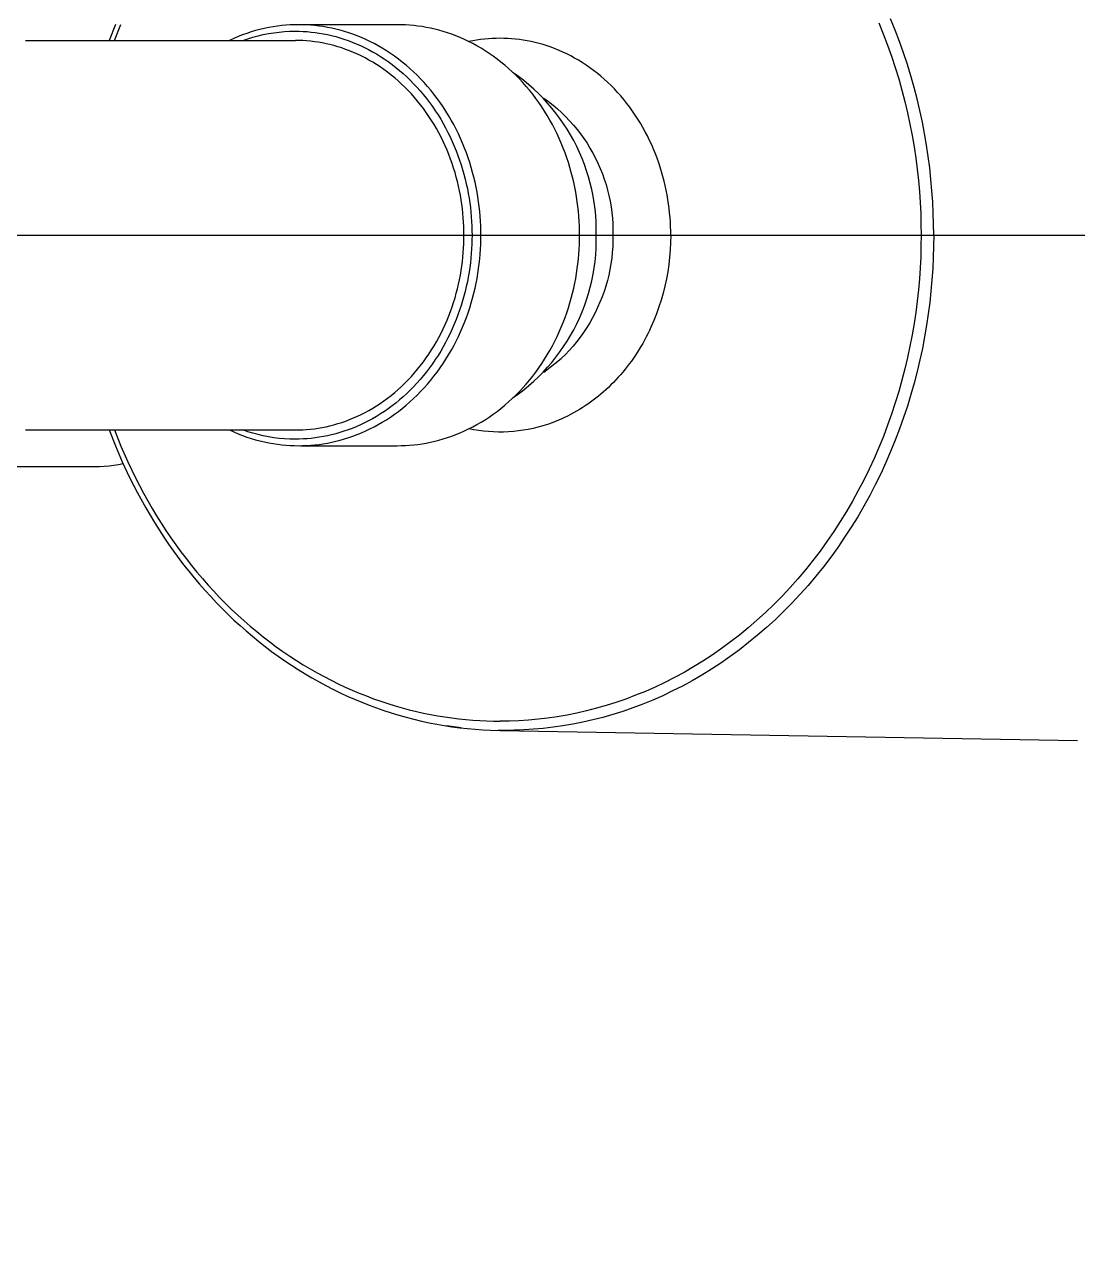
# Model space of a CAD drawing. Header units: metres. Extents: x 198 to 412, y -54 to 17.
# Drawn here: x 251.3505 to 251.4072, y -45.1722 to -45.1061 of the extents above; entities that cross this region are included whole.
import ezdxf

# ---------------------------------------------------------------- set-up
doc = ezdxf.new("R2010")
doc.units = ezdxf.units.M
doc.header["$LTSCALE"] = 10
doc.layers.add('02', color=2, linetype='Continuous')
doc.layers.add('TM-REVEST', color=252, linetype='Continuous')

# ---------------------------------------------------------------- blocks, each defined once
blk = doc.blocks.new('A$C4ADF6893')
for p, q in [((0.012469, -0.138637), (0.012469, -0.15002)), ((-0.0105, -0.14628), (-0.0105, -0.160833)), ((0.0105, -0.14628), (0.0105, -0.160833)), ((0.012469, -0.15002), (0.012465, -0.150276)), ((-0.011369, -0.151138), (-0.0105, -0.150799)), ((0.0105, -0.150799), (0.011365, -0.151137)), ((0.01243, -0.150786), (0.012401, -0.151041)), ((0.012452, -0.150532), (0.01243, -0.150786)), ((0.012465, -0.150276), (0.012452, -0.150532)), ((-0.0105, -0.151084), (-0.011369, -0.151429)), ((0.0105, -0.151084), (0.011369, -0.151429)), ((0.011365, -0.151137), (0.012219, -0.151502)), ((0.011369, -0.151429), (0.012229, -0.151805)), ((0.012363, -0.151294), (0.012316, -0.151545)), ((0.012401, -0.151041), (0.012363, -0.151294)), ((0.012219, -0.151502), (0.01306, -0.151894)), ((0.012229, -0.151805), (0.013077, -0.15221)), ((0.01306, -0.151894), (0.013888, -0.152315)), ((0.013077, -0.15221), (0.01391, -0.152644)), ((0.013888, -0.152315), (0.014701, -0.152762)), ((0.01391, -0.152644), (0.014728, -0.153106)), ((0.014701, -0.152762), (0.015498, -0.153237)), ((0.014728, -0.153106), (0.015131, -0.153348)), ((0.015131, -0.153348), (0.015529, -0.153597)), ((0.015498, -0.153237), (0.016279, -0.153739)), ((0.015529, -0.153597), (0.015922, -0.153852)), ((0.015922, -0.153852), (0.01631, -0.154114)), ((0.016279, -0.153739), (0.016662, -0.154)), ((0.01631, -0.154114), (0.016692, -0.154383)), ((0.016662, -0.154), (0.017041, -0.154267)), ((0.016692, -0.154383), (0.017069, -0.154658)), ((0.017041, -0.154267), (0.017766, -0.154808)), ((0.017069, -0.154658), (0.01744, -0.154939)), ((0.01744, -0.154939), (0.017806, -0.155226)), ((0.017766, -0.154808), (0.018121, -0.155088)), ((0.017806, -0.155226), (0.018165, -0.15552)), ((0.018121, -0.155088), (0.018471, -0.155374)), ((0.018471, -0.155374), (0.018816, -0.155666)), ((0.018165, -0.15552), (0.018517, -0.155819)), ((0.018517, -0.155819), (0.018863, -0.156124)), ((0.018816, -0.155666), (0.019156, -0.155965)), ((0.018863, -0.156124), (0.019203, -0.156435)), ((0.019156, -0.155965), (0.01949, -0.156269)), ((0.019203, -0.156435), (0.019535, -0.156751)), ((0.01949, -0.156269), (0.019819, -0.15658)), ((0.019535, -0.156751), (0.01986, -0.157072)), ((0.019819, -0.15658), (0.020134, -0.156889)), ((-0.010607, -0.157509), (-0.0105, -0.157275)), ((0.0105, -0.157275), (0.010607, -0.157509)), ((0.01986, -0.157072), (0.020178, -0.157398)), ((0.020134, -0.156889), (0.020444, -0.157203)), ((0.020178, -0.157398), (0.020489, -0.157729)), ((0.020444, -0.157203), (0.020749, -0.157524)), ((-0.010883, -0.158216), (-0.010798, -0.15798)), ((-0.010798, -0.15798), (-0.010706, -0.157744)), ((-0.010706, -0.157744), (-0.010607, -0.157509)), ((-0.0105, -0.157993), (-0.010594, -0.158267)), ((0.010594, -0.158267), (0.0105, -0.157993)), ((0.010607, -0.157509), (0.010706, -0.157744)), ((0.010706, -0.157744), (0.010798, -0.15798)), ((0.010798, -0.15798), (0.010883, -0.158216)), ((0.020489, -0.157729), (0.020792, -0.158065)), ((0.020749, -0.157524), (0.021047, -0.157849)), ((0.020792, -0.158065), (0.021087, -0.158405)), ((0.021047, -0.157849), (0.021339, -0.158181)), ((-0.011092, -0.158926), (-0.01103, -0.158689)), ((-0.01103, -0.158689), (-0.01096, -0.158453)), ((-0.01096, -0.158453), (-0.010883, -0.158216)), ((-0.010678, -0.158544), (-0.010753, -0.158824)), ((-0.010594, -0.158267), (-0.010678, -0.158544)), ((0.010678, -0.158544), (0.010594, -0.158267)), ((0.010753, -0.158824), (0.010678, -0.158544)), ((0.010883, -0.158216), (0.01096, -0.158453)), ((0.01096, -0.158453), (0.01103, -0.158689)), ((0.01103, -0.158689), (0.011092, -0.158926)), ((0.021087, -0.158405), (0.021375, -0.158749)), ((0.021339, -0.158181), (0.021625, -0.158517)), ((0.021375, -0.158749), (0.021654, -0.159097)), ((0.021625, -0.158517), (0.021905, -0.158859)), ((-0.011238, -0.159631), (-0.011197, -0.159397)), ((-0.011197, -0.159397), (-0.011148, -0.159161)), ((-0.011148, -0.159161), (-0.011092, -0.158926)), ((-0.010873, -0.159391), (-0.010919, -0.159677)), ((-0.010818, -0.159107), (-0.010873, -0.159391)), ((-0.010753, -0.158824), (-0.010818, -0.159107)), ((0.010818, -0.159107), (0.010753, -0.158824)), ((0.010873, -0.159391), (0.010818, -0.159107)), ((0.010919, -0.159677), (0.010873, -0.159391)), ((0.011092, -0.158926), (0.011148, -0.159161)), ((0.011148, -0.159161), (0.011197, -0.159397)), ((0.011197, -0.159397), (0.011238, -0.159631)), ((0.021654, -0.159097), (0.021926, -0.15945)), ((0.021905, -0.158859), (0.022178, -0.159206)), ((0.022178, -0.159206), (0.022441, -0.159552)), ((-0.011323, -0.160327), (-0.011301, -0.160096)), ((-0.011301, -0.160096), (-0.011273, -0.159864)), ((-0.011273, -0.159864), (-0.011238, -0.159631)), ((-0.010954, -0.159965), (-0.010979, -0.160254)), ((-0.010919, -0.159677), (-0.010954, -0.159965)), ((0.010954, -0.159965), (0.010919, -0.159677)), ((0.010979, -0.160254), (0.010954, -0.159965)), ((0.011238, -0.159631), (0.011273, -0.159864)), ((0.011273, -0.159864), (0.011301, -0.160096)), ((0.011301, -0.160096), (0.011323, -0.160327)), ((0.021926, -0.15945), (0.02219, -0.159806)), ((0.02219, -0.159806), (0.022445, -0.160165)), ((0.022441, -0.159552), (0.022697, -0.159904)), ((0.022697, -0.159904), (0.022946, -0.16026)), ((-0.011347, -0.160783), (-0.011338, -0.160556)), ((-0.011338, -0.160556), (-0.011323, -0.160327)), ((-0.010995, -0.160543), (-0.011, -0.160833)), ((-0.010979, -0.160254), (-0.010995, -0.160543)), ((0.010995, -0.160543), (0.010979, -0.160254)), ((0.011, -0.160833), (0.010995, -0.160543)), ((0.011323, -0.160327), (0.011338, -0.160556)), ((0.011338, -0.160556), (0.011347, -0.160783)), ((0.022445, -0.160165), (0.022692, -0.160527)), ((0.022692, -0.160527), (0.02293, -0.160893)), ((0.022946, -0.16026), (0.023188, -0.160621)), ((0.023188, -0.160621), (0.023423, -0.160986)), ((-0.01135, -0.161008), (-0.011347, -0.160783)), ((-0.011347, -0.161226), (-0.01135, -0.161008)), ((-0.01135, -0.16633), (-0.01135, -0.161117)), ((-0.011339, -0.161446), (-0.011347, -0.161226)), ((-0.011, -0.160833), (-0.010997, -0.161044)), ((-0.010997, -0.161044), (-0.010989, -0.161258)), ((-0.010989, -0.161258), (-0.010975, -0.161472)), ((-0.010497, -0.161035), (-0.0105, -0.160833)), ((-0.01049, -0.161238), (-0.010497, -0.161035)), ((-0.010476, -0.161443), (-0.01049, -0.161238)), ((0.01049, -0.161238), (0.010476, -0.161443)), ((0.010497, -0.161035), (0.01049, -0.161238)), ((0.0105, -0.160833), (0.010497, -0.161035)), ((0.010975, -0.161472), (0.010989, -0.161258)), ((0.010989, -0.161258), (0.010997, -0.161044)), ((0.010997, -0.161044), (0.011, -0.160833)), ((0.011347, -0.161226), (0.011339, -0.161446)), ((0.011347, -0.160783), (0.01135, -0.161008)), ((0.01135, -0.161008), (0.011347, -0.161226)), ((0.01135, -0.161117), (0.01135, -0.16633)), ((0.02293, -0.160893), (0.02316, -0.161261)), ((0.02316, -0.161261), (0.023382, -0.161632)), ((0.023423, -0.160986), (0.023651, -0.161356)), ((0.023651, -0.161356), (0.023872, -0.161731)), ((-0.011324, -0.161668), (-0.011339, -0.161446)), ((-0.011304, -0.161891), (-0.011324, -0.161668)), ((-0.011278, -0.162116), (-0.011304, -0.161891)), ((-0.010975, -0.161472), (-0.010956, -0.161689)), ((-0.010956, -0.161689), (-0.01093, -0.161907)), ((-0.01093, -0.161907), (-0.010898, -0.162126)), ((-0.010458, -0.16165), (-0.010476, -0.161443)), ((-0.010433, -0.161858), (-0.010458, -0.16165)), ((-0.010403, -0.162067), (-0.010433, -0.161858)), ((-0.010367, -0.162277), (-0.010403, -0.162067)), ((0.010403, -0.162067), (0.010367, -0.162277)), ((0.010433, -0.161858), (0.010403, -0.162067)), ((0.010458, -0.16165), (0.010433, -0.161858)), ((0.010476, -0.161443), (0.010458, -0.16165)), ((0.010898, -0.162126), (0.01093, -0.161907)), ((0.01093, -0.161907), (0.010956, -0.161689)), ((0.010956, -0.161689), (0.010975, -0.161472)), ((0.011304, -0.161891), (0.011278, -0.162116)), ((0.011324, -0.161668), (0.011304, -0.161891)), ((0.011339, -0.161446), (0.011324, -0.161668)), ((0.023382, -0.161632), (0.023595, -0.162005)), ((0.023595, -0.162005), (0.0238, -0.162381)), ((0.023872, -0.161731), (0.024086, -0.162109)), ((-0.011245, -0.162342), (-0.011278, -0.162116)), ((-0.011206, -0.162569), (-0.011245, -0.162342)), ((-0.011161, -0.162797), (-0.011206, -0.162569)), ((-0.010898, -0.162126), (-0.01086, -0.162346)), ((-0.01086, -0.162346), (-0.010816, -0.162566)), ((-0.010816, -0.162566), (-0.010766, -0.162788)), ((-0.010325, -0.162488), (-0.010367, -0.162277)), ((-0.010277, -0.162699), (-0.010325, -0.162488)), ((-0.010222, -0.162911), (-0.010277, -0.162699)), ((0.010277, -0.162699), (0.010222, -0.162911)), ((0.010325, -0.162488), (0.010277, -0.162699)), ((0.010367, -0.162277), (0.010325, -0.162488)), ((0.010766, -0.162788), (0.010816, -0.162566)), ((0.010816, -0.162566), (0.01086, -0.162346)), ((0.01086, -0.162346), (0.010898, -0.162126)), ((0.011206, -0.162569), (0.011161, -0.162797)), ((0.011245, -0.162342), (0.011206, -0.162569)), ((0.011278, -0.162116), (0.011245, -0.162342)), ((0.0238, -0.162381), (0.023996, -0.162758)), ((0.024086, -0.162109), (0.024288, -0.162484)), ((0.024288, -0.162484), (0.024483, -0.162863)), ((-0.011108, -0.163025), (-0.011161, -0.162797)), ((-0.01105, -0.163254), (-0.011108, -0.163025)), ((-0.010984, -0.163483), (-0.01105, -0.163254)), ((-0.010766, -0.162788), (-0.010709, -0.16301)), ((-0.010709, -0.16301), (-0.010645, -0.163232)), ((-0.010645, -0.163232), (-0.010575, -0.163454)), ((-0.010162, -0.163123), (-0.010222, -0.162911)), ((-0.010095, -0.163335), (-0.010162, -0.163123)), ((-0.010021, -0.163547), (-0.010095, -0.163335)), ((0.010095, -0.163335), (0.010021, -0.163547)), ((0.010162, -0.163123), (0.010095, -0.163335)), ((0.010222, -0.162911), (0.010162, -0.163123)), ((0.010575, -0.163454), (0.010645, -0.163232)), ((0.010645, -0.163232), (0.010709, -0.16301)), ((0.010709, -0.16301), (0.010766, -0.162788)), ((0.01105, -0.163254), (0.010984, -0.163483)), ((0.011108, -0.163025), (0.01105, -0.163254)), ((0.011161, -0.162797), (0.011108, -0.163025)), ((0.023996, -0.162758), (0.024183, -0.163137)), ((0.024183, -0.163137), (0.024362, -0.163518)), ((0.024483, -0.162863), (0.02467, -0.163246)), ((0.02467, -0.163246), (0.024849, -0.163632)), ((-0.010912, -0.163713), (-0.010984, -0.163483)), ((-0.010833, -0.163942), (-0.010912, -0.163713)), ((-0.010746, -0.164171), (-0.010833, -0.163942)), ((-0.010575, -0.163454), (-0.010499, -0.163677)), ((-0.010499, -0.163677), (-0.010415, -0.163898)), ((-0.010415, -0.163898), (-0.010325, -0.16412)), ((-0.009942, -0.163759), (-0.010021, -0.163547)), ((-0.009855, -0.16397), (-0.009942, -0.163759)), ((-0.009763, -0.16418), (-0.009855, -0.16397)), ((0.009855, -0.16397), (0.009763, -0.16418)), ((0.009942, -0.163759), (0.009855, -0.16397)), ((0.010021, -0.163547), (0.009942, -0.163759)), ((0.010325, -0.16412), (0.010415, -0.163898)), ((0.010415, -0.163898), (0.010499, -0.163677)), ((0.010499, -0.163677), (0.010575, -0.163454)), ((0.010833, -0.163942), (0.010746, -0.164171)), ((0.010912, -0.163713), (0.010833, -0.163942)), ((0.010984, -0.163483), (0.010912, -0.163713)), ((0.024362, -0.163518), (0.024532, -0.1639)), ((0.024532, -0.1639), (0.024693, -0.164283)), ((0.024849, -0.163632), (0.025021, -0.164022)), ((0.025021, -0.164022), (0.025186, -0.164415)), ((-0.010653, -0.164399), (-0.010746, -0.164171)), ((-0.010553, -0.164626), (-0.010653, -0.164399)), ((-0.010446, -0.164853), (-0.010553, -0.164626)), ((-0.010325, -0.16412), (-0.010228, -0.16434)), ((-0.010228, -0.16434), (-0.010124, -0.164559)), ((-0.010124, -0.164559), (-0.010013, -0.164777)), ((-0.009664, -0.16439), (-0.009763, -0.16418)), ((-0.009558, -0.164598), (-0.009664, -0.16439)), ((-0.009446, -0.164805), (-0.009558, -0.164598)), ((0.009558, -0.164598), (0.009446, -0.164805)), ((0.009664, -0.16439), (0.009558, -0.164598)), ((0.009763, -0.16418), (0.009664, -0.16439)), ((0.010013, -0.164777), (0.010124, -0.164559)), ((0.010124, -0.164559), (0.010228, -0.16434)), ((0.010228, -0.16434), (0.010325, -0.16412)), ((0.010553, -0.164626), (0.010446, -0.164853)), ((0.010653, -0.164399), (0.010553, -0.164626)), ((0.010746, -0.164171), (0.010653, -0.164399)), ((0.024693, -0.164283), (0.024846, -0.164666)), ((0.024846, -0.164666), (0.024991, -0.165051)), ((0.025186, -0.164415), (0.025342, -0.164812)), ((-0.010332, -0.165078), (-0.010446, -0.164853)), ((-0.01021, -0.165301), (-0.010332, -0.165078)), ((-0.010082, -0.165523), (-0.01021, -0.165301)), ((-0.010013, -0.164777), (-0.009895, -0.164994)), ((-0.009895, -0.164994), (-0.009771, -0.165209)), ((-0.009771, -0.165209), (-0.00964, -0.165422)), ((-0.009327, -0.16501), (-0.009446, -0.164805)), ((-0.009202, -0.165213), (-0.009327, -0.16501)), ((-0.00907, -0.165414), (-0.009202, -0.165213)), ((0.009202, -0.165213), (0.00907, -0.165414)), ((0.009327, -0.16501), (0.009202, -0.165213)), ((0.009446, -0.164805), (0.009327, -0.16501)), ((0.00964, -0.165422), (0.009771, -0.165209)), ((0.009771, -0.165209), (0.009895, -0.164994)), ((0.009895, -0.164994), (0.010013, -0.164777)), ((0.01021, -0.165301), (0.010082, -0.165523)), ((0.010332, -0.165078), (0.01021, -0.165301)), ((0.010446, -0.164853), (0.010332, -0.165078)), ((0.024991, -0.165051), (0.025127, -0.165436)), ((0.025342, -0.164812), (0.02549, -0.165211)), ((0.02549, -0.165211), (0.025628, -0.165608)), ((-0.009947, -0.165743), (-0.010082, -0.165523)), ((-0.009805, -0.16596), (-0.009947, -0.165743)), ((-0.009656, -0.166175), (-0.009805, -0.16596)), ((-0.00964, -0.165422), (-0.009502, -0.165632)), ((-0.009502, -0.165632), (-0.009358, -0.165841)), ((-0.009358, -0.165841), (-0.009207, -0.166046)), ((-0.009207, -0.166046), (-0.00905, -0.166249)), ((-0.008933, -0.165613), (-0.00907, -0.165414)), ((-0.008788, -0.165809), (-0.008933, -0.165613)), ((-0.008638, -0.166003), (-0.008788, -0.165809)), ((-0.008482, -0.166194), (-0.008638, -0.166003)), ((0.008638, -0.166003), (0.008482, -0.166194)), ((0.008788, -0.165809), (0.008638, -0.166003)), ((0.008933, -0.165613), (0.008788, -0.165809)), ((0.00907, -0.165414), (0.008933, -0.165613)), ((0.00905, -0.166249), (0.009207, -0.166046)), ((0.009207, -0.166046), (0.009358, -0.165841)), ((0.009358, -0.165841), (0.009502, -0.165632)), ((0.009502, -0.165632), (0.00964, -0.165422)), ((0.009805, -0.16596), (0.009656, -0.166175)), ((0.009947, -0.165743), (0.009805, -0.16596)), ((0.010082, -0.165523), (0.009947, -0.165743)), ((0.025127, -0.165436), (0.025254, -0.165821)), ((0.025254, -0.165821), (0.025373, -0.166207)), ((0.025628, -0.165608), (0.025759, -0.166008)), ((0.025759, -0.166008), (0.025881, -0.166411)), ((-0.011347, -0.166548), (-0.01135, -0.16633)), ((-0.011339, -0.166769), (-0.011347, -0.166548)), ((-0.0095, -0.166387), (-0.009656, -0.166175)), ((-0.009338, -0.166597), (-0.0095, -0.166387)), ((-0.009169, -0.166803), (-0.009338, -0.166597)), ((-0.00905, -0.166249), (-0.008886, -0.166449)), ((-0.008886, -0.166449), (-0.008716, -0.166645)), ((-0.008716, -0.166645), (-0.00854, -0.166838)), ((-0.00832, -0.166381), (-0.008482, -0.166194)), ((-0.008152, -0.166565), (-0.00832, -0.166381)), ((-0.007978, -0.166746), (-0.008152, -0.166565)), ((0.008152, -0.166565), (0.007978, -0.166746)), ((0.00832, -0.166381), (0.008152, -0.166565)), ((0.008482, -0.166194), (0.00832, -0.166381)), ((0.00854, -0.166838), (0.008716, -0.166645)), ((0.008716, -0.166645), (0.008886, -0.166449)), ((0.008886, -0.166449), (0.00905, -0.166249)), ((0.009338, -0.166597), (0.009169, -0.166803)), ((0.0095, -0.166387), (0.009338, -0.166597)), ((0.009656, -0.166175), (0.0095, -0.166387)), ((0.011347, -0.166548), (0.011339, -0.166769)), ((0.01135, -0.16633), (0.011347, -0.166548)), ((0.025373, -0.166207), (0.025484, -0.166592)), ((0.025484, -0.166592), (0.025586, -0.166977)), ((0.025881, -0.166411), (0.025995, -0.166815)), ((-0.011324, -0.16699), (-0.011339, -0.166769)), ((-0.011304, -0.167214), (-0.011324, -0.16699)), ((-0.011278, -0.167438), (-0.011304, -0.167214)), ((-0.008993, -0.167005), (-0.009169, -0.166803)), ((-0.008812, -0.167204), (-0.008993, -0.167005)), ((-0.008624, -0.167399), (-0.008812, -0.167204)), ((-0.00854, -0.166838), (-0.008358, -0.167027)), ((-0.008358, -0.167027), (-0.00817, -0.167212)), ((-0.00817, -0.167212), (-0.007977, -0.167393)), ((-0.007799, -0.166922), (-0.007978, -0.166746)), ((-0.007614, -0.167095), (-0.007799, -0.166922)), ((-0.007425, -0.167264), (-0.007614, -0.167095)), ((-0.00723, -0.167428), (-0.007425, -0.167264)), ((0.007425, -0.167264), (0.00723, -0.167428)), ((0.007614, -0.167095), (0.007425, -0.167264)), ((0.007799, -0.166922), (0.007614, -0.167095)), ((0.007978, -0.166746), (0.007799, -0.166922)), ((0.007977, -0.167393), (0.00817, -0.167212)), ((0.00817, -0.167212), (0.008358, -0.167027)), ((0.008358, -0.167027), (0.00854, -0.166838)), ((0.008812, -0.167204), (0.008624, -0.167399)), ((0.008993, -0.167005), (0.008812, -0.167204)), ((0.009169, -0.166803), (0.008993, -0.167005)), ((0.011304, -0.167214), (0.011278, -0.167438)), ((0.011324, -0.16699), (0.011304, -0.167214)), ((0.011339, -0.166769), (0.011324, -0.16699)), ((0.025586, -0.166977), (0.02568, -0.167362)), ((0.02568, -0.167362), (0.025766, -0.167746)), ((0.025995, -0.166815), (0.026101, -0.167223)), ((0.026101, -0.167223), (0.026198, -0.167632)), ((-0.011245, -0.167664), (-0.011278, -0.167438)), ((-0.011206, -0.167891), (-0.011245, -0.167664)), ((-0.011161, -0.168119), (-0.011206, -0.167891)), ((-0.00843, -0.16759), (-0.008624, -0.167399)), ((-0.008231, -0.167777), (-0.00843, -0.16759)), ((-0.008026, -0.167959), (-0.008231, -0.167777)), ((-0.007815, -0.168137), (-0.008026, -0.167959)), ((-0.007977, -0.167393), (-0.007778, -0.16757)), ((-0.007778, -0.16757), (-0.007574, -0.167742)), ((-0.007574, -0.167742), (-0.007365, -0.167909)), ((-0.007365, -0.167909), (-0.007152, -0.168072)), ((-0.007031, -0.167588), (-0.00723, -0.167428)), ((-0.006826, -0.167743), (-0.007031, -0.167588)), ((-0.006618, -0.167893), (-0.006826, -0.167743)), ((-0.006406, -0.168039), (-0.006618, -0.167893)), ((-0.006189, -0.168179), (-0.006406, -0.168039)), ((0.006406, -0.168039), (0.006189, -0.168179)), ((0.006618, -0.167893), (0.006406, -0.168039)), ((0.006826, -0.167743), (0.006618, -0.167893)), ((0.007031, -0.167588), (0.006826, -0.167743)), ((0.00723, -0.167428), (0.007031, -0.167588)), ((0.007152, -0.168072), (0.007365, -0.167909)), ((0.007365, -0.167909), (0.007574, -0.167742)), ((0.007574, -0.167742), (0.007778, -0.16757)), ((0.007778, -0.16757), (0.007977, -0.167393)), ((0.008026, -0.167959), (0.007815, -0.168137)), ((0.008231, -0.167777), (0.008026, -0.167959)), ((0.00843, -0.16759), (0.008231, -0.167777)), ((0.008624, -0.167399), (0.00843, -0.16759)), ((0.011206, -0.167891), (0.011161, -0.168119)), ((0.011245, -0.167664), (0.011206, -0.167891)), ((0.011278, -0.167438), (0.011245, -0.167664)), ((0.025766, -0.167746), (0.025844, -0.168129)), ((0.026198, -0.167632), (0.026287, -0.168043)), ((-0.011108, -0.168348), (-0.011161, -0.168119)), ((-0.01105, -0.168577), (-0.011108, -0.168348)), ((-0.010984, -0.168806), (-0.01105, -0.168577)), ((-0.0076, -0.16831), (-0.007815, -0.168137)), ((-0.007379, -0.168477), (-0.0076, -0.16831)), ((-0.007154, -0.16864), (-0.007379, -0.168477)), ((-0.006924, -0.168797), (-0.007154, -0.16864)), ((-0.007152, -0.168072), (-0.006933, -0.16823)), ((-0.006933, -0.16823), (-0.006711, -0.168382)), ((-0.006711, -0.168382), (-0.006484, -0.168529)), ((-0.006484, -0.168529), (-0.006253, -0.168671)), ((-0.006253, -0.168671), (-0.006019, -0.168807)), ((-0.005969, -0.168315), (-0.006189, -0.168179)), ((-0.005746, -0.168445), (-0.005969, -0.168315)), ((-0.005519, -0.16857), (-0.005746, -0.168445)), ((-0.005289, -0.168689), (-0.005519, -0.16857)), ((-0.005057, -0.168803), (-0.005289, -0.168689)), ((0.005289, -0.168689), (0.005057, -0.168803)), ((0.005519, -0.16857), (0.005289, -0.168689)), ((0.005746, -0.168445), (0.005519, -0.16857)), ((0.005969, -0.168315), (0.005746, -0.168445)), ((0.006189, -0.168179), (0.005969, -0.168315)), ((0.006019, -0.168807), (0.006253, -0.168671)), ((0.006253, -0.168671), (0.006484, -0.168529)), ((0.006484, -0.168529), (0.006711, -0.168382)), ((0.006711, -0.168382), (0.006933, -0.16823)), ((0.007154, -0.16864), (0.006924, -0.168797)), ((0.006933, -0.16823), (0.007152, -0.168072)), ((0.007379, -0.168477), (0.007154, -0.16864)), ((0.0076, -0.16831), (0.007379, -0.168477)), ((0.007815, -0.168137), (0.0076, -0.16831)), ((0.01105, -0.168577), (0.010984, -0.168806)), ((0.011108, -0.168348), (0.01105, -0.168577)), ((0.011161, -0.168119), (0.011108, -0.168348)), ((0.025844, -0.168129), (0.025914, -0.168511)), ((0.025914, -0.168511), (0.025977, -0.168892)), ((0.026287, -0.168043), (0.026368, -0.168456)), ((0.026368, -0.168456), (0.026439, -0.168867)), ((-0.010912, -0.169035), (-0.010984, -0.168806)), ((-0.010833, -0.169265), (-0.010912, -0.169035)), ((-0.010746, -0.169493), (-0.010833, -0.169265)), ((-0.00669, -0.168949), (-0.006924, -0.168797)), ((-0.006452, -0.169095), (-0.00669, -0.168949)), ((-0.006211, -0.169236), (-0.006452, -0.169095)), ((-0.005966, -0.169371), (-0.006211, -0.169236)), ((-0.006019, -0.168807), (-0.005782, -0.168938)), ((-0.005782, -0.168938), (-0.005541, -0.169063)), ((-0.005541, -0.169063), (-0.005298, -0.169183)), ((-0.005298, -0.169183), (-0.005052, -0.169296)), ((-0.004823, -0.168911), (-0.005057, -0.168803)), ((-0.005052, -0.169296), (-0.004804, -0.169404)), ((-0.004586, -0.169014), (-0.004823, -0.168911)), ((-0.004347, -0.169111), (-0.004586, -0.169014)), ((-0.004107, -0.169203), (-0.004347, -0.169111)), ((-0.003865, -0.169289), (-0.004107, -0.169203)), ((-0.003622, -0.169369), (-0.003865, -0.169289)), ((0.003865, -0.169289), (0.003622, -0.169369)), ((0.004107, -0.169203), (0.003865, -0.169289)), ((0.004347, -0.169111), (0.004107, -0.169203)), ((0.004586, -0.169014), (0.004347, -0.169111)), ((0.004823, -0.168911), (0.004586, -0.169014)), ((0.004804, -0.169404), (0.005052, -0.169296)), ((0.005057, -0.168803), (0.004823, -0.168911)), ((0.005052, -0.169296), (0.005298, -0.169183)), ((0.005298, -0.169183), (0.005541, -0.169063)), ((0.005541, -0.169063), (0.005782, -0.168938)), ((0.005782, -0.168938), (0.006019, -0.168807)), ((0.006211, -0.169236), (0.005966, -0.169371)), ((0.006452, -0.169095), (0.006211, -0.169236)), ((0.00669, -0.168949), (0.006452, -0.169095)), ((0.006924, -0.168797), (0.00669, -0.168949)), ((0.010833, -0.169265), (0.010746, -0.169493)), ((0.010912, -0.169035), (0.010833, -0.169265)), ((0.010984, -0.168806), (0.010912, -0.169035)), ((0.025977, -0.168892), (0.026031, -0.169271)), ((0.026031, -0.169271), (0.026078, -0.16965)), ((0.026439, -0.168867), (0.026502, -0.16928)), ((0.026567, -0.169781), (0.026458, -0.168988)), ((0.026502, -0.16928), (0.026557, -0.169694)), ((-0.010653, -0.169722), (-0.010746, -0.169493)), ((-0.010553, -0.169949), (-0.010653, -0.169722)), ((-0.010446, -0.170175), (-0.010553, -0.169949)), ((-0.005718, -0.1695), (-0.005966, -0.169371)), ((-0.005467, -0.169623), (-0.005718, -0.1695)), ((-0.005213, -0.16974), (-0.005467, -0.169623)), ((-0.004957, -0.169851), (-0.005213, -0.16974)), ((-0.004699, -0.169957), (-0.004957, -0.169851)), ((-0.004804, -0.169404), (-0.004554, -0.169506)), ((-0.004439, -0.170055), (-0.004699, -0.169957)), ((-0.004554, -0.169506), (-0.004302, -0.169602)), ((-0.004302, -0.169602), (-0.004049, -0.169692)), ((-0.004049, -0.169692), (-0.003795, -0.169776)), ((-0.003795, -0.169776), (-0.003539, -0.169854)), ((-0.003378, -0.169444), (-0.003622, -0.169369)), ((-0.003539, -0.169854), (-0.003283, -0.169926)), ((-0.003134, -0.169513), (-0.003378, -0.169444)), ((-0.003283, -0.169926), (-0.003027, -0.169993)), ((-0.002889, -0.169576), (-0.003134, -0.169513)), ((-0.003027, -0.169993), (-0.00277, -0.170053)), ((-0.002644, -0.169634), (-0.002889, -0.169576)), ((-0.002399, -0.169687), (-0.002644, -0.169634)), ((-0.002155, -0.169734), (-0.002399, -0.169687)), ((-0.001911, -0.169776), (-0.002155, -0.169734)), ((-0.001667, -0.169812), (-0.001911, -0.169776)), ((-0.001425, -0.169843), (-0.001667, -0.169812)), ((-0.001183, -0.169869), (-0.001425, -0.169843)), ((-0.000943, -0.169891), (-0.001183, -0.169869)), ((-0.000705, -0.169907), (-0.000943, -0.169891)), ((-0.000468, -0.169918), (-0.000705, -0.169907)), ((-0.000233, -0.169925), (-0.000468, -0.169918)), ((0, -0.169927), (-0.000233, -0.169925)), ((0.000233, -0.169925), (0, -0.169927)), ((0.000468, -0.169918), (0.000233, -0.169925)), ((0.000705, -0.169907), (0.000468, -0.169918)), ((0.000943, -0.169891), (0.000705, -0.169907)), ((0.001183, -0.169869), (0.000943, -0.169891)), ((0.001425, -0.169843), (0.001183, -0.169869)), ((0.001667, -0.169812), (0.001425, -0.169843)), ((0.001911, -0.169776), (0.001667, -0.169812)), ((0.002155, -0.169734), (0.001911, -0.169776)), ((0.002399, -0.169687), (0.002155, -0.169734)), ((0.002644, -0.169634), (0.002399, -0.169687)), ((0.002889, -0.169576), (0.002644, -0.169634)), ((0.00277, -0.170053), (0.003027, -0.169993)), ((0.003134, -0.169513), (0.002889, -0.169576)), ((0.003027, -0.169993), (0.003283, -0.169926)), ((0.003378, -0.169444), (0.003134, -0.169513)), ((0.003283, -0.169926), (0.003539, -0.169854)), ((0.003622, -0.169369), (0.003378, -0.169444)), ((0.003539, -0.169854), (0.003795, -0.169776)), ((0.003795, -0.169776), (0.004049, -0.169692)), ((0.004049, -0.169692), (0.004302, -0.169602)), ((0.004302, -0.169602), (0.004554, -0.169506)), ((0.004699, -0.169957), (0.004439, -0.170055)), ((0.004554, -0.169506), (0.004804, -0.169404)), ((0.004957, -0.169851), (0.004699, -0.169957)), ((0.005213, -0.16974), (0.004957, -0.169851)), ((0.005467, -0.169623), (0.005213, -0.16974)), ((0.005718, -0.1695), (0.005467, -0.169623)), ((0.005966, -0.169371), (0.005718, -0.1695)), ((0.010553, -0.169949), (0.010446, -0.170175)), ((0.010653, -0.169722), (0.010553, -0.169949)), ((0.010746, -0.169493), (0.010653, -0.169722)), ((0.026078, -0.16965), (0.026117, -0.170026)), ((0.026557, -0.169694), (0.026603, -0.170109)), ((-0.010547, -0.17082), (-0.010516, -0.17061)), ((-0.010516, -0.17061), (-0.010479, -0.170401)), ((-0.010479, -0.170401), (-0.010437, -0.170193)), ((-0.010332, -0.1704), (-0.010446, -0.170175)), ((-0.01021, -0.170624), (-0.010332, -0.1704)), ((-0.010082, -0.170846), (-0.01021, -0.170624)), ((-0.004178, -0.170148), (-0.004439, -0.170055)), ((-0.003915, -0.170235), (-0.004178, -0.170148)), ((-0.003652, -0.170316), (-0.003915, -0.170235)), ((-0.003388, -0.17039), (-0.003652, -0.170316)), ((-0.003123, -0.170459), (-0.003388, -0.17039)), ((-0.002858, -0.170522), (-0.003123, -0.170459)), ((-0.002594, -0.170579), (-0.002858, -0.170522)), ((-0.00277, -0.170053), (-0.002514, -0.170108)), ((-0.002329, -0.170629), (-0.002594, -0.170579)), ((-0.002514, -0.170108), (-0.002257, -0.170158)), ((-0.002065, -0.170674), (-0.002329, -0.170629)), ((-0.002257, -0.170158), (-0.002002, -0.170201)), ((-0.001802, -0.170714), (-0.002065, -0.170674)), ((-0.002002, -0.170201), (-0.001747, -0.17024)), ((-0.001747, -0.17024), (-0.001493, -0.170272)), ((-0.001493, -0.170272), (-0.00124, -0.1703)), ((-0.00124, -0.1703), (-0.000988, -0.170322)), ((-0.000988, -0.170322), (-0.000739, -0.170339)), ((-0.000739, -0.170339), (-0.00049, -0.170351)), ((-0.00049, -0.170351), (-0.000244, -0.170358)), ((-0.000244, -0.170358), (0, -0.170361)), ((0, -0.170361), (0.000244, -0.170358)), ((0.000244, -0.170358), (0.00049, -0.170351)), ((0.00049, -0.170351), (0.000739, -0.170339)), ((0.000739, -0.170339), (0.000988, -0.170322)), ((0.000988, -0.170322), (0.00124, -0.1703)), ((0.00124, -0.1703), (0.001493, -0.170272)), ((0.001493, -0.170272), (0.001747, -0.17024)), ((0.001747, -0.17024), (0.002002, -0.170201)), ((0.002065, -0.170674), (0.001802, -0.170714)), ((0.002002, -0.170201), (0.002257, -0.170158)), ((0.002329, -0.170629), (0.002065, -0.170674)), ((0.002257, -0.170158), (0.002514, -0.170108)), ((0.002594, -0.170579), (0.002329, -0.170629)), ((0.002514, -0.170108), (0.00277, -0.170053)), ((0.002858, -0.170522), (0.002594, -0.170579)), ((0.003123, -0.170459), (0.002858, -0.170522)), ((0.003388, -0.17039), (0.003123, -0.170459)), ((0.003652, -0.170316), (0.003388, -0.17039)), ((0.003915, -0.170235), (0.003652, -0.170316)), ((0.004178, -0.170148), (0.003915, -0.170235)), ((0.004439, -0.170055), (0.004178, -0.170148)), ((0.01021, -0.170624), (0.010082, -0.170846)), ((0.010332, -0.1704), (0.01021, -0.170624)), ((0.010446, -0.170175), (0.010332, -0.1704)), ((0.010489, -0.170456), (0.010437, -0.170193)), ((0.010532, -0.170721), (0.010489, -0.170456)), ((0.026117, -0.170026), (0.026149, -0.170401)), ((0.026149, -0.170401), (0.026173, -0.170774)), ((0.026603, -0.170109), (0.026641, -0.170525)), ((0.026641, -0.170525), (0.02667, -0.170942)), ((-0.010606, -0.171455), (-0.010592, -0.171243)), ((-0.010592, -0.171243), (-0.010572, -0.171031)), ((-0.010572, -0.171031), (-0.010547, -0.17082)), ((-0.009947, -0.171065), (-0.010082, -0.170846)), ((-0.009805, -0.171283), (-0.009947, -0.171065)), ((-0.009656, -0.171498), (-0.009805, -0.171283)), ((-0.00154, -0.170748), (-0.001802, -0.170714)), ((-0.001279, -0.170776), (-0.00154, -0.170748)), ((-0.00102, -0.170799), (-0.001279, -0.170776)), ((-0.000762, -0.170816), (-0.00102, -0.170799)), ((-0.000506, -0.170829), (-0.000762, -0.170816)), ((-0.000252, -0.170836), (-0.000506, -0.170829)), ((0, -0.170839), (-0.000252, -0.170836)), ((0.000252, -0.170836), (0, -0.170839)), ((0.000506, -0.170829), (0.000252, -0.170836)), ((0.000762, -0.170816), (0.000506, -0.170829)), ((0.00102, -0.170799), (0.000762, -0.170816)), ((0.001279, -0.170776), (0.00102, -0.170799)), ((0.00154, -0.170748), (0.001279, -0.170776)), ((0.001802, -0.170714), (0.00154, -0.170748)), ((0.009805, -0.171283), (0.009656, -0.171498)), ((0.009947, -0.171065), (0.009805, -0.171283)), ((0.010082, -0.170846), (0.009947, -0.171065)), ((0.010567, -0.170987), (0.010532, -0.170721)), ((0.010592, -0.171254), (0.010567, -0.170987)), ((0.010608, -0.171521), (0.010592, -0.171254)), ((0.026173, -0.170774), (0.026191, -0.171144)), ((0.026191, -0.171144), (0.026201, -0.171513)), ((0.02667, -0.170942), (0.02669, -0.171359)), ((-0.010617, -0.171879), (-0.010614, -0.171667)), ((-0.010615, -0.172083), (-0.010617, -0.171879)), ((-0.010614, -0.171667), (-0.010606, -0.171455)), ((-0.0095, -0.17171), (-0.009656, -0.171498)), ((-0.009338, -0.171919), (-0.0095, -0.17171)), ((-0.009169, -0.172125), (-0.009338, -0.171919)), ((0.009338, -0.171919), (0.009169, -0.172125)), ((0.0095, -0.17171), (0.009338, -0.171919)), ((0.009656, -0.171498), (0.0095, -0.17171)), ((0.010616, -0.171789), (0.010608, -0.171521)), ((0.010615, -0.172058), (0.010616, -0.171789)), ((0.026198, -0.172383), (0.026205, -0.171879)), ((0.026201, -0.171513), (0.026205, -0.171879)), ((0.02669, -0.171359), (0.026701, -0.171777)), ((0.026705, -0.172127), (0.026701, -0.171777)), ((0.026703, -0.171871), (0.027247, -0.203008)), ((-0.010607, -0.172289), (-0.010615, -0.172083)), ((-0.010593, -0.172497), (-0.010607, -0.172289)), ((-0.010574, -0.172705), (-0.010593, -0.172497)), ((-0.008993, -0.172328), (-0.009169, -0.172125)), ((-0.008812, -0.172527), (-0.008993, -0.172328)), ((-0.008624, -0.172722), (-0.008812, -0.172527)), ((-0.008551, -0.172872), (-0.008757, -0.172585)), ((0.008757, -0.172585), (0.008551, -0.172872)), ((0.008812, -0.172527), (0.008624, -0.172722)), ((0.008993, -0.172328), (0.008812, -0.172527)), ((0.009169, -0.172125), (0.008993, -0.172328)), ((0.010557, -0.17286), (0.010585, -0.172593)), ((0.010585, -0.172593), (0.010604, -0.172325)), ((0.010604, -0.172325), (0.010615, -0.172058)), ((0.026178, -0.172891), (0.026198, -0.172383)), ((0.026678, -0.173158), (0.026698, -0.17264)), ((0.026698, -0.17264), (0.026705, -0.172127)), ((-0.01055, -0.172916), (-0.010574, -0.172705)), ((-0.010519, -0.173127), (-0.01055, -0.172916)), ((-0.010483, -0.173339), (-0.010519, -0.173127)), ((-0.00843, -0.172913), (-0.008624, -0.172722)), ((-0.008336, -0.173152), (-0.008551, -0.172872)), ((-0.008231, -0.1731), (-0.00843, -0.172913)), ((-0.008112, -0.173425), (-0.008336, -0.173152)), ((-0.008026, -0.173282), (-0.008231, -0.1731)), ((-0.007815, -0.173459), (-0.008026, -0.173282)), ((0.008026, -0.173282), (0.007815, -0.173459)), ((0.008231, -0.1731), (0.008026, -0.173282)), ((0.008336, -0.173152), (0.008112, -0.173425)), ((0.00843, -0.172913), (0.008231, -0.1731)), ((0.008551, -0.172872), (0.008336, -0.173152)), ((0.008624, -0.172722), (0.00843, -0.172913)), ((0.010474, -0.17339), (0.01052, -0.173125)), ((0.01052, -0.173125), (0.010557, -0.17286)), ((0.026145, -0.173403), (0.026178, -0.172891)), ((0.026644, -0.17368), (0.026678, -0.173158)), ((-0.01044, -0.173552), (-0.010483, -0.173339)), ((-0.010391, -0.173766), (-0.01044, -0.173552)), ((-0.010336, -0.17398), (-0.010391, -0.173766)), ((-0.010275, -0.174195), (-0.010336, -0.17398)), ((-0.007878, -0.17369), (-0.008112, -0.173425)), ((-0.007635, -0.173947), (-0.007878, -0.17369)), ((-0.0076, -0.173632), (-0.007815, -0.173459)), ((-0.007384, -0.174195), (-0.007635, -0.173947)), ((-0.007379, -0.1738), (-0.0076, -0.173632)), ((-0.007154, -0.173963), (-0.007379, -0.1738)), ((-0.006924, -0.17412), (-0.007154, -0.173963)), ((0.007154, -0.173963), (0.006924, -0.17412)), ((0.007379, -0.1738), (0.007154, -0.173963)), ((0.0076, -0.173632), (0.007379, -0.1738)), ((0.007635, -0.173947), (0.007384, -0.174195)), ((0.007815, -0.173459), (0.0076, -0.173632)), ((0.007878, -0.17369), (0.007635, -0.173947)), ((0.008112, -0.173425), (0.007878, -0.17369)), ((0.010284, -0.174171), (0.010356, -0.173913)), ((0.010356, -0.173913), (0.010419, -0.173652)), ((0.010419, -0.173652), (0.010474, -0.17339)), ((0.026038, -0.174437), (0.026099, -0.173919)), ((0.026099, -0.173919), (0.026145, -0.173403)), ((0.026597, -0.174205), (0.026644, -0.17368)), ((-0.010207, -0.174409), (-0.010275, -0.174195)), ((-0.010133, -0.174624), (-0.010207, -0.174409)), ((-0.010053, -0.174838), (-0.010133, -0.174624)), ((-0.007386, -0.174239), (-0.007204, -0.174487)), ((-0.007124, -0.174435), (-0.007384, -0.174195)), ((-0.007204, -0.174487), (-0.007014, -0.174728)), ((-0.006856, -0.174665), (-0.007124, -0.174435)), ((-0.00669, -0.174272), (-0.006924, -0.17412)), ((-0.006452, -0.174418), (-0.00669, -0.174272)), ((-0.006211, -0.174559), (-0.006452, -0.174418)), ((-0.005966, -0.174694), (-0.006211, -0.174559)), ((0.006211, -0.174559), (0.005966, -0.174694)), ((0.006452, -0.174418), (0.006211, -0.174559)), ((0.00669, -0.174272), (0.006452, -0.174418)), ((0.007386, -0.174239), (0.006655, -0.175176)), ((0.006924, -0.17412), (0.00669, -0.174272)), ((0.007124, -0.174435), (0.006856, -0.174665)), ((0.007384, -0.174195), (0.007124, -0.174435)), ((0.010114, -0.17468), (0.010203, -0.174427)), ((0.010203, -0.174427), (0.010284, -0.174171)), ((0.025962, -0.174959), (0.026038, -0.174437)), ((0.026534, -0.174734), (0.026597, -0.174205)), ((-0.009965, -0.175051), (-0.010053, -0.174838)), ((-0.009872, -0.175264), (-0.009965, -0.175051)), ((-0.009771, -0.175476), (-0.009872, -0.175264)), ((-0.007014, -0.174728), (-0.006815, -0.174962)), ((-0.006581, -0.174887), (-0.006856, -0.174665)), ((-0.006815, -0.174962), (-0.006608, -0.17519)), ((-0.006608, -0.17519), (-0.006393, -0.175409)), ((-0.006298, -0.175099), (-0.006581, -0.174887)), ((-0.006008, -0.175301), (-0.006298, -0.175099)), ((-0.005712, -0.175493), (-0.006008, -0.175301)), ((-0.005718, -0.174823), (-0.005966, -0.174694)), ((-0.005467, -0.174946), (-0.005718, -0.174823)), ((-0.005213, -0.175063), (-0.005467, -0.174946)), ((-0.004957, -0.175174), (-0.005213, -0.175063)), ((-0.004699, -0.175279), (-0.004957, -0.175174)), ((-0.004439, -0.175378), (-0.004699, -0.175279)), ((0.004699, -0.175279), (0.004439, -0.175378)), ((0.004957, -0.175174), (0.004699, -0.175279)), ((0.005213, -0.175063), (0.004957, -0.175174)), ((0.005467, -0.174946), (0.005213, -0.175063)), ((0.005718, -0.174823), (0.005467, -0.174946)), ((0.006008, -0.175301), (0.005712, -0.175493)), ((0.005966, -0.174694), (0.005718, -0.174823)), ((0.006298, -0.175099), (0.006008, -0.175301)), ((0.006581, -0.174887), (0.006298, -0.175099)), ((0.006437, -0.175396), (0.006655, -0.175176)), ((0.006856, -0.174665), (0.006581, -0.174887)), ((0.009835, -0.175343), (0.009911, -0.175176)), ((0.009911, -0.175176), (0.010017, -0.17493)), ((0.010017, -0.17493), (0.010114, -0.17468)), ((0.025872, -0.175483), (0.025962, -0.174959)), ((0.026366, -0.1758), (0.026458, -0.175265)), ((0.026458, -0.175265), (0.026534, -0.174734)), ((-0.009665, -0.175686), (-0.009771, -0.175476)), ((-0.009551, -0.175895), (-0.009665, -0.175686)), ((-0.009431, -0.176103), (-0.009551, -0.175895)), ((-0.006393, -0.175409), (-0.006171, -0.175622)), ((-0.006171, -0.175622), (-0.005941, -0.175826)), ((-0.005941, -0.175826), (-0.005705, -0.176023)), ((-0.005409, -0.175675), (-0.005712, -0.175493)), ((-0.0051, -0.175846), (-0.005409, -0.175675)), ((-0.004785, -0.176007), (-0.0051, -0.175846)), ((-0.004178, -0.175471), (-0.004439, -0.175378)), ((-0.003915, -0.175558), (-0.004178, -0.175471)), ((-0.003652, -0.175638), (-0.003915, -0.175558)), ((-0.003388, -0.175713), (-0.003652, -0.175638)), ((-0.003123, -0.175782), (-0.003388, -0.175713)), ((-0.002858, -0.175844), (-0.003123, -0.175782)), ((-0.002594, -0.175901), (-0.002858, -0.175844)), ((-0.002329, -0.175952), (-0.002594, -0.175901)), ((-0.002065, -0.175997), (-0.002329, -0.175952)), ((0.002329, -0.175952), (0.002065, -0.175997)), ((0.002594, -0.175901), (0.002329, -0.175952)), ((0.002858, -0.175844), (0.002594, -0.175901)), ((0.003123, -0.175782), (0.002858, -0.175844)), ((0.003388, -0.175713), (0.003123, -0.175782)), ((0.003652, -0.175638), (0.003388, -0.175713)), ((0.003915, -0.175558), (0.003652, -0.175638)), ((0.004178, -0.175471), (0.003915, -0.175558)), ((0.004439, -0.175378), (0.004178, -0.175471)), ((0.0051, -0.175846), (0.004785, -0.176007)), ((0.005409, -0.175675), (0.0051, -0.175846)), ((0.005712, -0.175493), (0.005409, -0.175675)), ((0.00574, -0.176007), (0.005979, -0.175811)), ((0.005979, -0.175811), (0.006212, -0.175607)), ((0.006212, -0.175607), (0.006437, -0.175396)), ((0.009497, -0.175991), (0.009587, -0.175831)), ((0.009587, -0.175831), (0.009673, -0.17567)), ((0.009673, -0.17567), (0.009756, -0.175507)), ((0.009756, -0.175507), (0.009835, -0.175343)), ((0.025767, -0.176009), (0.025872, -0.175483)), ((0.026259, -0.176336), (0.026366, -0.1758)), ((-0.009305, -0.176308), (-0.009431, -0.176103)), ((-0.009172, -0.176512), (-0.009305, -0.176308)), ((-0.009032, -0.176713), (-0.009172, -0.176512)), ((-0.005705, -0.176023), (-0.005462, -0.176211)), ((-0.005462, -0.176211), (-0.005212, -0.17639)), ((-0.005212, -0.17639), (-0.004956, -0.176561)), ((-0.004956, -0.176561), (-0.004695, -0.176722)), ((-0.004466, -0.176157), (-0.004785, -0.176007)), ((-0.004141, -0.176296), (-0.004466, -0.176157)), ((-0.003811, -0.176424), (-0.004141, -0.176296)), ((-0.003478, -0.17654), (-0.003811, -0.176424)), ((-0.00314, -0.176645), (-0.003478, -0.17654)), ((-0.001802, -0.176036), (-0.002065, -0.175997)), ((-0.00154, -0.17607), (-0.001802, -0.176036)), ((-0.001279, -0.176099), (-0.00154, -0.17607)), ((-0.00102, -0.176121), (-0.001279, -0.176099)), ((-0.000762, -0.176139), (-0.00102, -0.176121)), ((-0.000506, -0.176151), (-0.000762, -0.176139)), ((-0.000252, -0.176159), (-0.000506, -0.176151)), ((0, -0.176161), (-0.000252, -0.176159)), ((0.000252, -0.176159), (0, -0.176161)), ((0.000506, -0.176151), (0.000252, -0.176159)), ((0.000762, -0.176139), (0.000506, -0.176151)), ((0.00102, -0.176121), (0.000762, -0.176139)), ((0.001279, -0.176099), (0.00102, -0.176121)), ((0.00154, -0.17607), (0.001279, -0.176099)), ((0.001802, -0.176036), (0.00154, -0.17607)), ((0.002065, -0.175997), (0.001802, -0.176036)), ((0.003478, -0.17654), (0.00314, -0.176645)), ((0.003811, -0.176424), (0.003478, -0.17654)), ((0.004141, -0.176296), (0.003811, -0.176424)), ((0.004466, -0.176157), (0.004141, -0.176296)), ((0.004785, -0.176007), (0.004466, -0.176157)), ((0.004721, -0.176706), (0.004985, -0.176544)), ((0.004985, -0.176544), (0.005243, -0.176374)), ((0.005243, -0.176374), (0.005495, -0.176195)), ((0.005495, -0.176195), (0.00574, -0.176007)), ((0.009006, -0.176749), (0.009109, -0.176604)), ((0.009109, -0.176604), (0.009208, -0.176457)), ((0.009208, -0.176457), (0.009308, -0.176303)), ((0.009308, -0.176303), (0.009404, -0.176148)), ((0.009404, -0.176148), (0.009497, -0.175991)), ((0.025511, -0.177066), (0.025647, -0.176537)), ((0.025647, -0.176537), (0.025767, -0.176009)), ((0.026136, -0.176873), (0.026259, -0.176336)), ((-0.008887, -0.176911), (-0.009032, -0.176713)), ((-0.008735, -0.177107), (-0.008887, -0.176911)), ((-0.008577, -0.1773), (-0.008735, -0.177107)), ((-0.008413, -0.177489), (-0.008577, -0.1773)), ((-0.004695, -0.176722), (-0.004428, -0.176875)), ((-0.004428, -0.176875), (-0.004156, -0.177018)), ((-0.004156, -0.177018), (-0.003879, -0.177151)), ((-0.003879, -0.177151), (-0.003598, -0.177275)), ((-0.003598, -0.177275), (-0.003312, -0.177389)), ((-0.0028, -0.176739), (-0.00314, -0.176645)), ((-0.002456, -0.176821), (-0.0028, -0.176739)), ((-0.00211, -0.176891), (-0.002456, -0.176821)), ((-0.001761, -0.176949), (-0.00211, -0.176891)), ((-0.001411, -0.176995), (-0.001761, -0.176949)), ((-0.001059, -0.177029), (-0.001411, -0.176995)), ((-0.000707, -0.177052), (-0.001059, -0.177029)), ((-0.000353, -0.177062), (-0.000707, -0.177052)), ((0, -0.17706), (-0.000353, -0.177062)), ((0.000353, -0.177062), (0, -0.17706)), ((0.000707, -0.177052), (0.000353, -0.177062)), ((0.001059, -0.177029), (0.000707, -0.177052)), ((0.001411, -0.176995), (0.001059, -0.177029)), ((0.001761, -0.176949), (0.001411, -0.176995)), ((0.00211, -0.176891), (0.001761, -0.176949)), ((0.002456, -0.176821), (0.00211, -0.176891)), ((0.0028, -0.176739), (0.002456, -0.176821)), ((0.00314, -0.176645), (0.0028, -0.176739)), ((0.003329, -0.177374), (0.003617, -0.177259)), ((0.003617, -0.177259), (0.0039, -0.177135)), ((0.0039, -0.177135), (0.004178, -0.177002)), ((0.004178, -0.177002), (0.004452, -0.176858)), ((0.004452, -0.176858), (0.004721, -0.176706)), ((0.008568, -0.17731), (0.008682, -0.177173)), ((0.008682, -0.177173), (0.008793, -0.177034)), ((0.008793, -0.177034), (0.008901, -0.176893)), ((0.008901, -0.176893), (0.009006, -0.176749)), ((0.02536, -0.177595), (0.025511, -0.177066)), ((0.025998, -0.177412), (0.026136, -0.176873)), ((-0.008243, -0.177675), (-0.008413, -0.177489)), ((-0.008067, -0.177858), (-0.008243, -0.177675)), ((-0.007886, -0.178037), (-0.008067, -0.177858)), ((-0.003312, -0.177389), (-0.003023, -0.177492)), ((-0.003023, -0.177492), (-0.00273, -0.177586)), ((-0.00273, -0.177586), (-0.002434, -0.17767)), ((-0.002434, -0.17767), (-0.002136, -0.177743)), ((-0.002136, -0.177743), (-0.001835, -0.177805)), ((-0.001835, -0.177805), (-0.001532, -0.177857)), ((-0.001532, -0.177857), (-0.001227, -0.177899)), ((-0.001227, -0.177899), (-0.000921, -0.17793)), ((-0.000921, -0.17793), (-0.000615, -0.17795)), ((-0.000615, -0.17795), (-0.000307, -0.177959)), ((-0.000307, -0.177959), (0, -0.177958)), ((0, -0.177958), (0.000309, -0.177957)), ((0.000309, -0.177957), (0.000618, -0.177946)), ((0.000618, -0.177946), (0.000926, -0.177924)), ((0.000926, -0.177924), (0.001234, -0.177891)), ((0.001234, -0.177891), (0.00154, -0.177848)), ((0.00154, -0.177848), (0.001844, -0.177795)), ((0.001844, -0.177795), (0.002147, -0.177731)), ((0.002147, -0.177731), (0.002447, -0.177657)), ((0.002447, -0.177657), (0.002744, -0.177572)), ((0.002744, -0.177572), (0.003039, -0.177478)), ((0.003039, -0.177478), (0.003329, -0.177374)), ((0.007939, -0.177985), (0.008073, -0.177852)), ((0.008073, -0.177852), (0.008205, -0.177716)), ((0.008205, -0.177716), (0.008334, -0.177577)), ((0.008334, -0.177577), (0.008452, -0.177445)), ((0.008452, -0.177445), (0.008568, -0.17731)), ((0.025193, -0.178124), (0.02536, -0.177595)), ((0.025674, -0.178491), (0.025844, -0.177952)), ((0.025844, -0.177952), (0.025998, -0.177412)), ((-0.007699, -0.178211), (-0.007886, -0.178037)), ((-0.007508, -0.178382), (-0.007699, -0.178211)), ((-0.007311, -0.178548), (-0.007508, -0.178382)), ((-0.007109, -0.17871), (-0.007311, -0.178548)), ((0.007084, -0.178729), (0.007231, -0.178613)), ((0.007231, -0.178613), (0.007377, -0.178493)), ((0.007377, -0.178493), (0.007521, -0.17837)), ((0.007521, -0.17837), (0.007663, -0.178244)), ((0.007663, -0.178244), (0.007802, -0.178116)), ((0.007802, -0.178116), (0.007939, -0.177985)), ((0.02501, -0.178654), (0.025193, -0.178124)), ((0.025487, -0.179031), (0.025674, -0.178491)), ((-0.006903, -0.178866), (-0.007109, -0.17871)), ((-0.006692, -0.179019), (-0.006903, -0.178866)), ((-0.006477, -0.179166), (-0.006692, -0.179019)), ((-0.006258, -0.179308), (-0.006477, -0.179166)), ((0.006, -0.179466), (0.006319, -0.179269)), ((0.006319, -0.179269), (0.006476, -0.179167)), ((0.006476, -0.179167), (0.00663, -0.179061)), ((0.00663, -0.179061), (0.006784, -0.178953)), ((0.006784, -0.178953), (0.006935, -0.178843)), ((0.006935, -0.178843), (0.007084, -0.178729)), ((0.024596, -0.179709), (0.024811, -0.179182)), ((0.024811, -0.179182), (0.02501, -0.178654)), ((0.025285, -0.179569), (0.025487, -0.179031)), ((-0.006036, -0.179445), (-0.006258, -0.179308)), ((-0.00581, -0.179576), (-0.006036, -0.179445)), ((-0.005581, -0.179702), (-0.00581, -0.179576)), ((-0.005349, -0.179823), (-0.005581, -0.179702)), ((-0.005114, -0.179938), (-0.005349, -0.179823)), ((-0.004876, -0.180048), (-0.005114, -0.179938)), ((0.00496, -0.18001), (0.005137, -0.179927)), ((0.005137, -0.179927), (0.005313, -0.179841)), ((0.005313, -0.179841), (0.005487, -0.179752)), ((0.005487, -0.179752), (0.00566, -0.17966)), ((0.00566, -0.17966), (0.005831, -0.179564)), ((0.005831, -0.179564), (0.006, -0.179466)), ((0.024365, -0.180234), (0.024596, -0.179709)), ((0.025065, -0.180106), (0.025285, -0.179569)), ((-0.004637, -0.180152), (-0.004876, -0.180048)), ((-0.004396, -0.18025), (-0.004637, -0.180152)), ((-0.004153, -0.180343), (-0.004396, -0.18025)), ((-0.003908, -0.18043), (-0.004153, -0.180343)), ((-0.003663, -0.180511), (-0.003908, -0.18043)), ((-0.003416, -0.180586), (-0.003663, -0.180511)), ((-0.003169, -0.180656), (-0.003416, -0.180586)), ((0.003119, -0.18067), (0.003495, -0.180563)), ((0.003495, -0.180563), (0.003868, -0.180443)), ((0.003868, -0.180443), (0.004237, -0.180311)), ((0.004237, -0.180311), (0.004601, -0.180167)), ((0.004601, -0.180167), (0.00496, -0.18001)), ((0.024117, -0.180756), (0.024365, -0.180234)), ((0.02483, -0.180641), (0.025065, -0.180106)), ((-0.002921, -0.18072), (-0.003169, -0.180656)), ((-0.002674, -0.180779), (-0.002921, -0.18072)), ((-0.002426, -0.180832), (-0.002674, -0.180779)), ((-0.002179, -0.18088), (-0.002426, -0.180832)), ((-0.001932, -0.180922), (-0.002179, -0.18088)), ((-0.001686, -0.180959), (-0.001932, -0.180922)), ((-0.001441, -0.18099), (-0.001686, -0.180959)), ((-0.001197, -0.181017), (-0.001441, -0.18099)), ((-0.000954, -0.181038), (-0.001197, -0.181017)), ((-0.000713, -0.181055), (-0.000954, -0.181038)), ((-0.000473, -0.181066), (-0.000713, -0.181055)), ((-0.000236, -0.181073), (-0.000473, -0.181066)), ((0, -0.181075), (-0.000236, -0.181073)), ((0, -0.181075), (0.000398, -0.181069)), ((0.000398, -0.181069), (0.000796, -0.181049)), ((0.000796, -0.181049), (0.001193, -0.181017)), ((0.001193, -0.181017), (0.001589, -0.180972)), ((0.001589, -0.180972), (0.001975, -0.180915)), ((0.001975, -0.180915), (0.002359, -0.180846)), ((0.002359, -0.180846), (0.00274, -0.180764)), ((0.00274, -0.180764), (0.003119, -0.18067)), ((0.023853, -0.181276), (0.024117, -0.180756)), ((0.024308, -0.181703), (0.024577, -0.181173)), ((0.024577, -0.181173), (0.02483, -0.180641)), ((0.023277, -0.182304), (0.023573, -0.181792)), ((0.023573, -0.181792), (0.023853, -0.181276)), ((0.024023, -0.182229), (0.024308, -0.181703)), ((0.022965, -0.182811), (0.023277, -0.182304)), ((0.023721, -0.18275), (0.024023, -0.182229)), ((0.022637, -0.183313), (0.022965, -0.182811)), ((0.023403, -0.183267), (0.023721, -0.18275)), ((0.021933, -0.184299), (0.022293, -0.183809)), ((0.022293, -0.183809), (0.022637, -0.183313)), ((0.022718, -0.184285), (0.023069, -0.183779)), ((0.023069, -0.183779), (0.023403, -0.183267)), ((0.021558, -0.184782), (0.021933, -0.184299)), ((0.022352, -0.184784), (0.022718, -0.184285)), ((0.021168, -0.185258), (0.021558, -0.184782)), ((0.021969, -0.185276), (0.022352, -0.184784)), ((0.020344, -0.186185), (0.020763, -0.185726)), ((0.020763, -0.185726), (0.021168, -0.185258)), ((0.021159, -0.186238), (0.021572, -0.185761)), ((0.021572, -0.185761), (0.021969, -0.185276)), ((0.019911, -0.186636), (0.020344, -0.186185)), ((0.020732, -0.186706), (0.021159, -0.186238)), ((0.019003, -0.187508), (0.019463, -0.187077)), ((0.019463, -0.187077), (0.019911, -0.186636)), ((0.019835, -0.187614), (0.02029, -0.187165)), ((0.02029, -0.187165), (0.020732, -0.186706)), ((0.018529, -0.187928), (0.019003, -0.187508)), ((0.019365, -0.188054), (0.019835, -0.187614)), ((0.017546, -0.188737), (0.018044, -0.188339)), ((0.018044, -0.188339), (0.018529, -0.187928)), ((0.018388, -0.1889), (0.018883, -0.188482)), ((0.018883, -0.188482), (0.019365, -0.188054)), ((0.016517, -0.1895), (0.017037, -0.189125)), ((0.017037, -0.189125), (0.017546, -0.188737)), ((0.017881, -0.189307), (0.018388, -0.1889)), ((0.015446, -0.190214), (0.015986, -0.189863)), ((0.015986, -0.189863), (0.016517, -0.1895)), ((0.016832, -0.190084), (0.017362, -0.189701)), ((0.017362, -0.189701), (0.017881, -0.189307)), ((0.014897, -0.190552), (0.015446, -0.190214)), ((0.015741, -0.190812), (0.016291, -0.190454)), ((0.016291, -0.190454), (0.016832, -0.190084)), ((0.013201, -0.191486), (0.013774, -0.191188)), ((0.013774, -0.191188), (0.014339, -0.190877)), ((0.014339, -0.190877), (0.014897, -0.190552)), ((0.014613, -0.191487), (0.015181, -0.191156)), ((0.015181, -0.191156), (0.015741, -0.190812)), ((0.012036, -0.192041), (0.012621, -0.19177)), ((0.012621, -0.19177), (0.013201, -0.191486)), ((0.013453, -0.192108), (0.014037, -0.191804)), ((0.014037, -0.191804), (0.014613, -0.191487)), ((-0.011445, -0.192297), (-0.010849, -0.19254)), ((0.010849, -0.19254), (0.011445, -0.192297)), ((0.011445, -0.192297), (0.012036, -0.192041)), ((0.012265, -0.192673), (0.012862, -0.192397)), ((0.012862, -0.192397), (0.013453, -0.192108)), ((-0.011056, -0.193182), (-0.011663, -0.192935)), ((-0.010849, -0.19254), (-0.010249, -0.192768)), ((-0.010249, -0.192768), (-0.009646, -0.192983)), ((-0.009646, -0.192983), (-0.00904, -0.193183)), ((0.00904, -0.193183), (0.009646, -0.192983)), ((0.009646, -0.192983), (0.010249, -0.192768)), ((0.010249, -0.192768), (0.010849, -0.19254)), ((0.011056, -0.193182), (0.011663, -0.192935)), ((0.011663, -0.192935), (0.012265, -0.192673)), ((-0.010445, -0.193415), (-0.011056, -0.193182)), ((-0.00983, -0.193633), (-0.010445, -0.193415)), ((-0.009212, -0.193837), (-0.00983, -0.193633)), ((-0.008592, -0.194027), (-0.009212, -0.193837)), ((-0.00904, -0.193183), (-0.008431, -0.193369)), ((-0.008431, -0.193369), (-0.007821, -0.193542)), ((-0.007821, -0.193542), (-0.00721, -0.1937)), ((-0.00721, -0.1937), (-0.006599, -0.193845)), ((0.006599, -0.193845), (0.00721, -0.1937)), ((0.00721, -0.1937), (0.007821, -0.193542)), ((0.007821, -0.193542), (0.008431, -0.193369)), ((0.008431, -0.193369), (0.00904, -0.193183)), ((0.008592, -0.194027), (0.009212, -0.193837)), ((0.009212, -0.193837), (0.00983, -0.193633)), ((0.00983, -0.193633), (0.010445, -0.193415)), ((0.010445, -0.193415), (0.011056, -0.193182)), ((-0.007971, -0.194203), (-0.008592, -0.194027)), ((-0.007348, -0.194364), (-0.007971, -0.194203)), ((-0.006725, -0.194512), (-0.007348, -0.194364)), ((-0.006599, -0.193845), (-0.005988, -0.193976)), ((-0.005988, -0.193976), (-0.005377, -0.194093)), ((-0.005377, -0.194093), (-0.004768, -0.194197)), ((-0.004768, -0.194197), (-0.004161, -0.194288)), ((-0.004161, -0.194288), (-0.003556, -0.194366)), ((-0.003556, -0.194366), (-0.002954, -0.194432)), ((-0.002954, -0.194432), (-0.002355, -0.194485)), ((-0.002355, -0.194485), (-0.001759, -0.194525)), ((0.001759, -0.194525), (0.002355, -0.194485)), ((0.002355, -0.194485), (0.002954, -0.194432)), ((0.002954, -0.194432), (0.003556, -0.194366)), ((0.003556, -0.194366), (0.004161, -0.194288)), ((0.004161, -0.194288), (0.004768, -0.194197)), ((0.004768, -0.194197), (0.005377, -0.194093)), ((0.005377, -0.194093), (0.005988, -0.193976)), ((0.005988, -0.193976), (0.006599, -0.193845)), ((0.006725, -0.194512), (0.007348, -0.194364)), ((0.007348, -0.194364), (0.007971, -0.194203)), ((0.007971, -0.194203), (0.008592, -0.194027)), ((-0.006102, -0.194645), (-0.006725, -0.194512)), ((-0.00548, -0.194765), (-0.006102, -0.194645)), ((-0.004859, -0.194871), (-0.00548, -0.194765)), ((-0.00424, -0.194964), (-0.004859, -0.194871)), ((-0.003624, -0.195043), (-0.00424, -0.194964)), ((-0.00301, -0.19511), (-0.003624, -0.195043)), ((-0.0024, -0.195164), (-0.00301, -0.19511)), ((-0.001759, -0.194525), (-0.001168, -0.194554)), ((-0.001168, -0.194554), (-0.000582, -0.194571)), ((-0.000582, -0.194571), (0, -0.194576)), ((0, -0.194576), (0.000582, -0.194571)), ((0.000582, -0.194571), (0.001168, -0.194554)), ((0.001168, -0.194554), (0.001759, -0.194525)), ((0.0024, -0.195164), (0.00301, -0.19511)), ((0.00301, -0.19511), (0.003624, -0.195043)), ((0.003624, -0.195043), (0.00424, -0.194964)), ((0.00424, -0.194964), (0.004859, -0.194871)), ((0.004859, -0.194871), (0.00548, -0.194765)), ((0.00548, -0.194765), (0.006102, -0.194645)), ((0.006102, -0.194645), (0.006725, -0.194512)), ((-0.001793, -0.195205), (-0.0024, -0.195164)), ((-0.00119, -0.195234), (-0.001793, -0.195205)), ((-0.000593, -0.195251), (-0.00119, -0.195234)), ((0, -0.195257), (-0.000593, -0.195251)), ((0, -0.195257), (0.000593, -0.195251)), ((0.000593, -0.195251), (0.00119, -0.195234)), ((0.00119, -0.195234), (0.001793, -0.195205)), ((0.001793, -0.195205), (0.0024, -0.195164))]:
    blk.add_line(p, q)

msp = doc.modelspace()

# ---------------------------------------------------------------- linework, layer by layer
at = {"layer": 'TM-REVEST'}
for points in [[(251.204256, -44.722286), (251.794204, -44.722286), (251.794204, -45.117454), (251.204256, -45.117452), (251.204256, -44.722286)], [(251.204256, -45.117452), (251.794204, -45.117447), (251.794204, -45.512622), (251.204348, -45.51262), (251.204348, -45.117445)]]:
    msp.add_lwpolyline(points, dxfattribs=at)

# ---------------------------------------------------------------- block references
at = {"layer": '02', "xscale": -1, "rotation": 90.00058386206791}
msp.add_blockref('A$C4ADF6893', (251.204221, -45.117447), dxfattribs=at)

doc.saveas('drawing.dxf')
